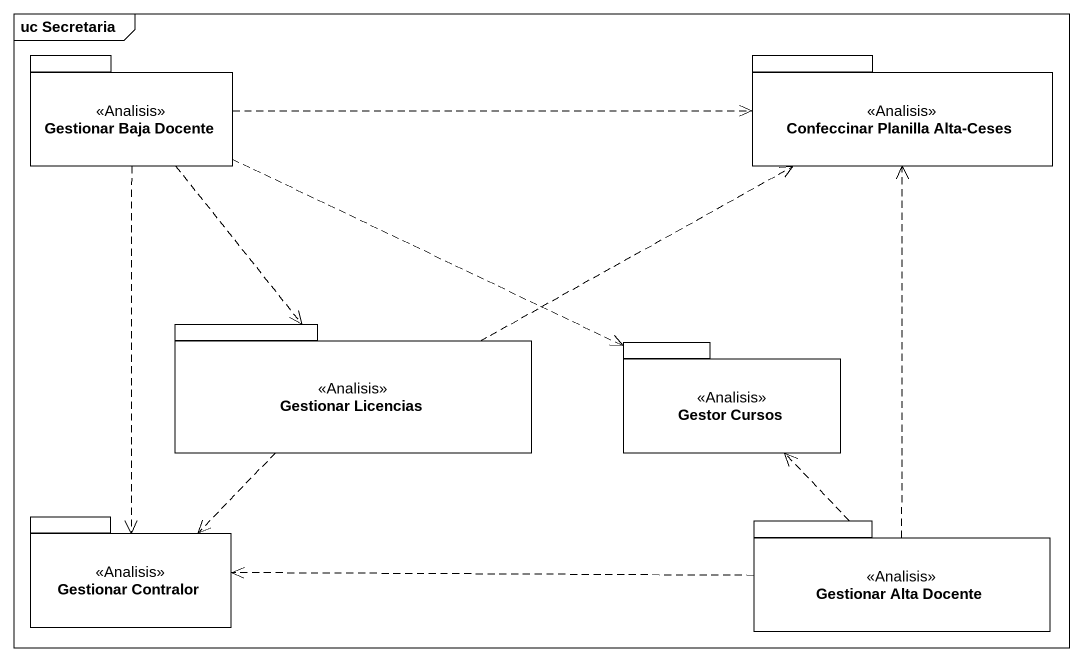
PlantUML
@startuml
mainframe uc Secretaria
package "Gestionar Baja Docente" as Gestionar_Baja_Docente <<Analisis>> {
}
package "Confeccinar Planilla Alta-Ceses" as Confeccinar_Planilla_Alta <<Analisis>> {
}
package "Gestionar Licencias" as Gestionar_Licencias <<Analisis>> {
}
package "Gestor Cursos" as Gestor_Cursos <<Analisis>> {
}
package "Gestionar Contralor" as Gestionar_Contralor <<Analisis>> {
}
package "Gestionar Alta Docente" as Gestionar_Alta_Docente <<Analisis>> {
}
Gestionar_Baja_Docente .right.> Confeccinar_Planilla_Alta
Gestionar_Baja_Docente ..> Gestionar_Licencias
Gestionar_Baja_Docente .right.> Gestor_Cursos
Gestionar_Baja_Docente ..> Gestionar_Contralor
Gestionar_Licencias .right.> Confeccinar_Planilla_Alta
Gestionar_Licencias ..> Gestionar_Contralor
Gestionar_Alta_Docente .up.> Confeccinar_Planilla_Alta
Gestionar_Alta_Docente .up.> Gestor_Cursos
Gestionar_Alta_Docente .left.> Gestionar_Contralor
@enduml
